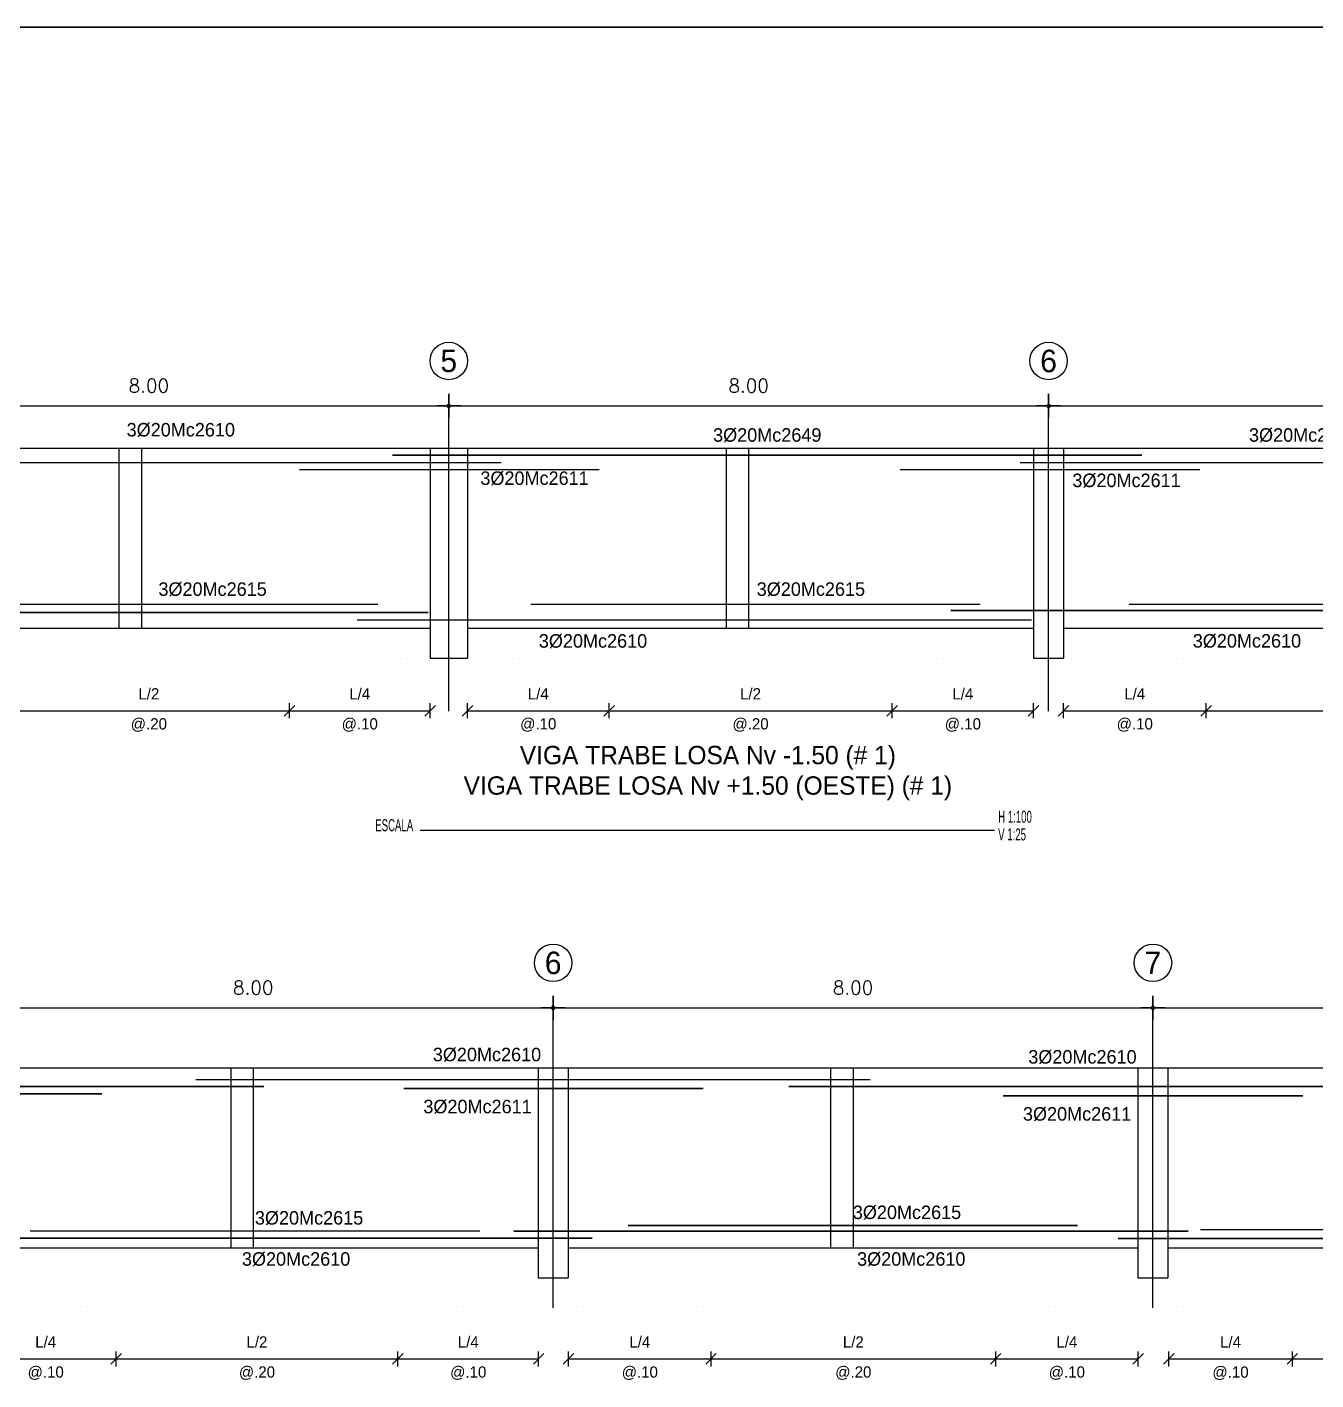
# Model space of a CAD drawing. Extents: x -2 to 140, y 23 to 108.
# Drawn here: x 68.69 to 85.88, y 81.77 to 99.81 of the extents above; entities that cross this region are included whole.
import ezdxf
from ezdxf.enums import TextEntityAlignment as Align

# ---------------------------------------------------------------- set-up
doc = ezdxf.new("R2010")
doc.units = 0
doc.header["$MEASUREMENT"] = 0
doc.layers.get('0').update_dxf_attribs({"linetype": 'CONTINUOUS'})
doc.layers.get('DEFPOINTS').update_dxf_attribs({"color": 8, "linetype": 'CONTINUOUS'})
for name, color, linetype in [('ACEROS', 5, 'CONTINUOUS'), ('EJES', 1, 'CONTINUOUS'), ('ESTRIBOS', 2, 'CONTINUOUS'), ('HIERROS', 5, 'CONTINUOUS'), ('PLANILL1', 7, 'CONTINUOUS'), ('VIGAS', 7, 'CONTINUOUS')]:
    doc.layers.add(name, color=color, linetype=linetype)
doc.styles.add('STANDART', font='TXT.SHX', dxfattribs={"height": 0.18})
doc.dimstyles.new('STYLE100', dxfattribs={"dimscale": 2, "dimtxt": 0.08, "dimasz": 0.08, "dimexe": 0, "dimexo": 0.06, "dimgap": 0.09, "dimtad": 1, "dimzin": 0, "dimtxsty": 'STANDART', "dimblk": 'DOT', "dimcen": 0.09, "dimse1": 1, "dimse2": 1, "dimclrd": 1, "dimclre": 1, "dimclrt": 2, "dimazin": 3, "dimtfac": 1, "dimtix": 1, "dimtmove": 0, "dimatfit": 3, "dimtvp": 1.25, "dimtolj": 1, "dimtzin": 0})

# ---------------------------------------------------------------- blocks, each defined once
blk = doc.blocks.new('DOT')
at = {"color": 0}
for p, q in [((-1, 0), (1, 0)), ((0, 1), (0, -1))]:
    blk.add_line(p, q, dxfattribs=at)
at = {"color": 2, "linetype": 'BYBLOCK', "const_width": 0.1875}
blk.add_lwpolyline([(0.09375, 0, 1), (-0.09375, 0, 1)], format="xyb", close=True, dxfattribs=at)
blk = doc.blocks.new('*D127')
at = {"color": 1, "linetype": 'BYBLOCK'}
blk.add_line((66.477, 94.761), (74.157, 94.761), dxfattribs=at)
at = {"layer": 'DEFPOINTS', "color": 0, "linetype": 'BYBLOCK'}
for p in [(66.317, 94.761), (74.317, 94.761), (74.317, 94.761)]:
    blk.add_point(p, dxfattribs=at)
at = {"color": 1, "linetype": 'BYBLOCK', "xscale": 0.16, "yscale": 0.16, "zscale": 0.16, "rotation": 180}
blk.add_blockref('DOT', (66.317, 94.761), dxfattribs=at)
at = {"color": 1, "linetype": 'BYBLOCK', "xscale": 0.16, "yscale": 0.16, "zscale": 0.16}
blk.add_blockref('DOT', (74.317, 94.761), dxfattribs=at)
at = {"color": 2, "linetype": 'BYBLOCK', "insert": (70.317, 95.031), "char_height": 0.18, "attachment_point": 5, "style": 'STANDART'}
blk.add_mtext('\\A1;8.00', dxfattribs=at)
blk = doc.blocks.new('_DOT')
at = {"color": 0, "linetype": 'BYBLOCK'}
blk.add_line((-0.5, 0), (-1, 0), dxfattribs=at)
at = {"color": 0, "linetype": 'BYBLOCK', "const_width": 0.5}
blk.add_lwpolyline([(-0.25, 0, 1), (0.25, 0, 1)], format="xyb", close=True, dxfattribs=at)
blk = doc.blocks.new('*D128')
at = {"color": 1, "linetype": 'BYBLOCK'}
blk.add_line((74.477, 94.761), (82.157, 94.761), dxfattribs=at)
at = {"layer": 'DEFPOINTS', "color": 0, "linetype": 'BYBLOCK'}
for p in [(74.317, 94.761), (82.317, 94.761), (82.317, 94.761)]:
    blk.add_point(p, dxfattribs=at)
at = {"color": 1, "linetype": 'BYBLOCK', "xscale": 0.16, "yscale": 0.16, "zscale": 0.16, "rotation": 180}
blk.add_blockref('DOT', (74.317, 94.761), dxfattribs=at)
at = {"color": 1, "linetype": 'BYBLOCK', "xscale": 0.16, "yscale": 0.16, "zscale": 0.16}
blk.add_blockref('DOT', (82.317, 94.761), dxfattribs=at)
at = {"color": 2, "linetype": 'BYBLOCK', "insert": (78.317, 95.031), "char_height": 0.18, "attachment_point": 5, "style": 'STANDART'}
blk.add_mtext('\\A1;8.00', dxfattribs=at)
blk = doc.blocks.new('*D129')
at = {"color": 1, "linetype": 'BYBLOCK'}
blk.add_line((82.477, 94.761), (90.157, 94.761), dxfattribs=at)
at = {"layer": 'DEFPOINTS', "color": 0, "linetype": 'BYBLOCK'}
for p in [(82.317, 94.761), (90.317, 94.761), (90.317, 94.761)]:
    blk.add_point(p, dxfattribs=at)
at = {"color": 1, "linetype": 'BYBLOCK', "xscale": 0.16, "yscale": 0.16, "zscale": 0.16, "rotation": 180}
blk.add_blockref('DOT', (82.317, 94.761), dxfattribs=at)
at = {"color": 1, "linetype": 'BYBLOCK', "xscale": 0.16, "yscale": 0.16, "zscale": 0.16}
blk.add_blockref('DOT', (90.317, 94.761), dxfattribs=at)
at = {"color": 2, "linetype": 'BYBLOCK', "insert": (86.317, 95.031), "char_height": 0.18, "attachment_point": 5, "style": 'STANDART'}
blk.add_mtext('\\A1;8.00', dxfattribs=at)
blk = doc.blocks.new('*D136')
at = {"color": 1, "linetype": 'BYBLOCK'}
blk.add_line((67.869, 86.736), (75.549, 86.736), dxfattribs=at)
at = {"layer": 'DEFPOINTS', "color": 0, "linetype": 'BYBLOCK'}
for p in [(67.709, 86.736), (75.709, 86.736), (75.709, 86.736)]:
    blk.add_point(p, dxfattribs=at)
at = {"color": 1, "linetype": 'BYBLOCK', "xscale": 0.16, "yscale": 0.16, "zscale": 0.16, "rotation": 180}
blk.add_blockref('DOT', (67.709, 86.736), dxfattribs=at)
at = {"color": 1, "linetype": 'BYBLOCK', "xscale": 0.16, "yscale": 0.16, "zscale": 0.16}
blk.add_blockref('DOT', (75.709, 86.736), dxfattribs=at)
at = {"color": 2, "linetype": 'BYBLOCK', "insert": (71.709, 87.006), "char_height": 0.18, "attachment_point": 5, "style": 'STANDART'}
blk.add_mtext('\\A1;8.00', dxfattribs=at)
blk = doc.blocks.new('*D137')
at = {"color": 1, "linetype": 'BYBLOCK'}
blk.add_line((75.869, 86.736), (83.549, 86.736), dxfattribs=at)
at = {"layer": 'DEFPOINTS', "color": 0, "linetype": 'BYBLOCK'}
for p in [(75.709, 86.736), (83.709, 86.736), (83.709, 86.736)]:
    blk.add_point(p, dxfattribs=at)
at = {"color": 1, "linetype": 'BYBLOCK', "xscale": 0.16, "yscale": 0.16, "zscale": 0.16, "rotation": 180}
blk.add_blockref('DOT', (75.709, 86.736), dxfattribs=at)
at = {"color": 1, "linetype": 'BYBLOCK', "xscale": 0.16, "yscale": 0.16, "zscale": 0.16}
blk.add_blockref('DOT', (83.709, 86.736), dxfattribs=at)
at = {"color": 2, "linetype": 'BYBLOCK', "insert": (79.709, 87.006), "char_height": 0.18, "attachment_point": 5, "style": 'STANDART'}
blk.add_mtext('\\A1;8.00', dxfattribs=at)
blk = doc.blocks.new('*D138')
at = {"color": 1, "linetype": 'BYBLOCK'}
blk.add_line((83.869, 86.736), (90.499, 86.736), dxfattribs=at)
at = {"layer": 'DEFPOINTS', "color": 0, "linetype": 'BYBLOCK'}
for p in [(83.709, 86.736), (90.659, 86.736), (90.659, 86.736)]:
    blk.add_point(p, dxfattribs=at)
at = {"color": 1, "linetype": 'BYBLOCK', "xscale": 0.16, "yscale": 0.16, "zscale": 0.16, "rotation": 180}
blk.add_blockref('DOT', (83.709, 86.736), dxfattribs=at)
at = {"color": 1, "linetype": 'BYBLOCK', "xscale": 0.16, "yscale": 0.16, "zscale": 0.16}
blk.add_blockref('DOT', (90.659, 86.736), dxfattribs=at)
at = {"color": 2, "linetype": 'BYBLOCK', "insert": (87.184, 87.006), "char_height": 0.18, "attachment_point": 5, "style": 'STANDART'}
blk.add_mtext('\\A1;6.95', dxfattribs=at)

msp = doc.modelspace()

# ---------------------------------------------------------------- linework, layer by layer
at = {"color": 6}
msp.add_line((30.163, 99.813), (139.82, 99.813), dxfattribs=at)
for p, q in [((72.122, 90.627), (72.263, 90.769)), ((72.192, 90.598), (72.192, 90.798)), ((73.997, 90.627), (74.138, 90.769)), ((74.067, 90.598), (74.067, 90.798)), ((74.497, 90.627), (74.638, 90.769)), ((74.567, 90.598), (74.567, 90.798)), ((76.384, 90.627), (76.526, 90.769)), ((76.455, 90.598), (76.455, 90.798)), ((80.159, 90.627), (80.301, 90.769)), ((80.23, 90.598), (80.23, 90.798)), ((82.047, 90.627), (82.188, 90.769)), ((82.117, 90.598), (82.117, 90.798)), ((82.447, 90.627), (82.588, 90.769)), ((82.517, 90.598), (82.517, 90.798)), ((84.347, 90.627), (84.488, 90.769)), ((84.417, 90.598), (84.417, 90.798)), ((68.442, 90.698), (72.192, 90.698)), ((72.192, 90.698), (74.067, 90.698)), ((74.567, 90.698), (76.455, 90.698)), ((76.455, 90.698), (80.23, 90.698)), ((80.23, 90.698), (82.117, 90.698)), ((82.517, 90.698), (84.417, 90.698)), ((84.417, 90.698), (88.217, 90.698)), ((69.81, 81.985), (69.951, 82.126)), ((69.881, 81.956), (69.881, 82.156)), ((73.567, 81.985), (73.708, 82.126)), ((73.638, 81.956), (73.638, 82.156)), ((75.446, 81.985), (75.587, 82.126)), ((75.516, 81.956), (75.516, 82.156)), ((75.845, 81.985), (75.987, 82.126)), ((75.916, 81.956), (75.916, 82.156)), ((77.744, 81.985), (77.885, 82.126)), ((77.815, 81.956), (77.815, 82.156)), ((81.541, 81.985), (81.682, 82.126)), ((81.612, 81.956), (81.612, 82.156)), ((83.44, 81.985), (83.581, 82.126)), ((83.51, 81.956), (83.51, 82.156)), ((83.849, 81.984), (83.991, 82.126)), ((83.92, 81.955), (83.92, 82.155)), ((85.498, 81.984), (85.639, 82.126)), ((85.569, 81.955), (85.569, 82.155)), ((68.002, 82.056), (69.881, 82.056)), ((69.881, 82.056), (73.638, 82.056)), ((73.638, 82.056), (75.516, 82.056)), ((75.916, 82.056), (77.815, 82.056)), ((77.815, 82.056), (81.612, 82.056)), ((81.612, 82.056), (83.51, 82.056)), ((83.92, 82.055), (85.569, 82.055)), ((85.569, 82.055), (88.866, 82.055))]:
    msp.add_line(p, q)
for centre in [(74.317, 95.361), (82.317, 95.361), (75.709, 87.336), (83.709, 87.336)]:
    msp.add_circle(centre, 0.25)
at = {"layer": 'ACEROS', "const_width": 0.02}
for points in [[(66.018, 94.005), (75.018, 94.005)], [(73.565, 94.104), (83.565, 94.104)], [(81.937, 94.005), (90.937, 94.005)], [(76.325, 93.912), (72.325, 93.912)], [(84.337, 93.912), (80.337, 93.912)], [(65.044, 92.008), (74.044, 92.008)], [(73.372, 92.116), (67.372, 92.116)], [(81.408, 92.116), (75.408, 92.116)], [(81.013, 92.033), (90.013, 92.033)], [(89.388, 92.116), (83.388, 92.116)], [(73.091, 91.908), (82.091, 91.908)], [(62.852, 85.687), (71.852, 85.687)], [(70.94, 85.779), (79.94, 85.779)], [(78.852, 85.687), (87.852, 85.687)], [(69.69, 85.589), (65.69, 85.589)], [(77.714, 85.661), (73.714, 85.661)], [(85.711, 85.563), (81.711, 85.563)], [(83.242, 83.66), (90.742, 83.66), (90.742, 84.16)], [(74.732, 83.76), (68.732, 83.76)], [(75.183, 83.759), (84.183, 83.759)], [(82.707, 83.834), (76.707, 83.834)], [(90.341, 83.778), (84.341, 83.778)], [(67.23, 83.665), (76.23, 83.665)]]:
    msp.add_lwpolyline(points, dxfattribs=at)
at = {"layer": 'EJES'}
for p, q in [((74.317, 90.692), (74.317, 94.761)), ((82.317, 90.692), (82.317, 94.761)), ((75.709, 82.736), (75.709, 86.736)), ((83.709, 82.736), (83.709, 86.736))]:
    msp.add_line(p, q, dxfattribs=at)
at = {"layer": 'EJES', "color": 7, "linetype": 'CONTINUOUS'}
msp.add_line((73.935, 89.104), (81.598, 89.104), dxfattribs=at)
at = {"layer": 'ESTRIBOS'}
for p, q in [((68.717, 91.398), (68.717, 91.398)), ((68.917, 91.398), (68.917, 91.398)), ((69.117, 91.398), (69.117, 91.398)), ((69.317, 91.398), (69.317, 91.398)), ((69.517, 91.398), (69.517, 91.398)), ((69.717, 91.398), (69.717, 91.398)), ((69.917, 91.398), (69.917, 91.398)), ((70.117, 91.398), (70.117, 91.398)), ((70.317, 91.398), (70.317, 91.398)), ((70.517, 91.398), (70.517, 91.398)), ((70.717, 91.398), (70.717, 91.398)), ((70.917, 91.398), (70.917, 91.398)), ((71.117, 91.398), (71.117, 91.398)), ((71.317, 91.398), (71.317, 91.398)), ((71.517, 91.398), (71.517, 91.398)), ((71.717, 91.398), (71.717, 91.398)), ((71.917, 91.398), (71.917, 91.398)), ((72.167, 91.398), (72.167, 91.398)), ((72.267, 91.398), (72.267, 91.398)), ((72.367, 91.398), (72.367, 91.398)), ((72.467, 91.398), (72.467, 91.398)), ((72.567, 91.398), (72.567, 91.398)), ((72.667, 91.398), (72.667, 91.398)), ((72.767, 91.398), (72.767, 91.398)), ((72.867, 91.398), (72.867, 91.398)), ((72.967, 91.398), (72.967, 91.398)), ((73.067, 91.398), (73.067, 91.398)), ((73.167, 91.398), (73.167, 91.398)), ((73.267, 91.398), (73.267, 91.398)), ((73.367, 91.398), (73.367, 91.398)), ((73.467, 91.398), (73.467, 91.398)), ((73.567, 91.398), (73.567, 91.398)), ((73.667, 91.398), (73.667, 91.398)), ((73.767, 91.398), (73.767, 91.398)), ((73.867, 91.398), (73.867, 91.398)), ((73.967, 91.398), (73.967, 91.398)), ((74.067, 91.398), (74.067, 91.398)), ((74.567, 91.398), (74.567, 91.398)), ((74.667, 91.398), (74.667, 91.398)), ((74.767, 91.398), (74.767, 91.398)), ((74.867, 91.398), (74.867, 91.398)), ((74.967, 91.398), (74.967, 91.398)), ((75.067, 91.398), (75.067, 91.398)), ((75.167, 91.398), (75.167, 91.398)), ((75.267, 91.398), (75.267, 91.398)), ((75.367, 91.398), (75.367, 91.398)), ((75.467, 91.398), (75.467, 91.398)), ((75.567, 91.398), (75.567, 91.398)), ((75.667, 91.398), (75.667, 91.398)), ((75.767, 91.398), (75.767, 91.398)), ((75.867, 91.398), (75.867, 91.398)), ((75.967, 91.398), (75.967, 91.398)), ((76.067, 91.398), (76.067, 91.398)), ((76.167, 91.398), (76.167, 91.398)), ((76.267, 91.398), (76.267, 91.398)), ((76.367, 91.398), (76.367, 91.398)), ((76.467, 91.398), (76.467, 91.398)), ((76.742, 91.398), (76.742, 91.398)), ((76.942, 91.398), (76.942, 91.398)), ((77.142, 91.398), (77.142, 91.398)), ((77.342, 91.398), (77.342, 91.398)), ((77.542, 91.398), (77.542, 91.398)), ((77.742, 91.398), (77.742, 91.398)), ((77.942, 91.398), (77.942, 91.398)), ((78.142, 91.398), (78.142, 91.398)), ((78.342, 91.398), (78.342, 91.398)), ((78.542, 91.398), (78.542, 91.398)), ((78.742, 91.398), (78.742, 91.398)), ((78.942, 91.398), (78.942, 91.398)), ((79.142, 91.398), (79.142, 91.398)), ((79.342, 91.398), (79.342, 91.398)), ((79.542, 91.398), (79.542, 91.398)), ((79.742, 91.398), (79.742, 91.398)), ((79.942, 91.398), (79.942, 91.398)), ((80.217, 91.398), (80.217, 91.398)), ((80.317, 91.398), (80.317, 91.398)), ((80.417, 91.398), (80.417, 91.398)), ((80.517, 91.398), (80.517, 91.398)), ((80.617, 91.398), (80.617, 91.398)), ((80.717, 91.398), (80.717, 91.398)), ((80.817, 91.398), (80.817, 91.398)), ((80.917, 91.398), (80.917, 91.398)), ((81.017, 91.398), (81.017, 91.398)), ((81.117, 91.398), (81.117, 91.398)), ((81.217, 91.398), (81.217, 91.398)), ((81.317, 91.398), (81.317, 91.398)), ((81.417, 91.398), (81.417, 91.398)), ((81.517, 91.398), (81.517, 91.398)), ((81.617, 91.398), (81.617, 91.398)), ((81.717, 91.398), (81.717, 91.398)), ((81.817, 91.398), (81.817, 91.398)), ((81.917, 91.398), (81.917, 91.398)), ((82.017, 91.398), (82.017, 91.398)), ((82.117, 91.398), (82.117, 91.398)), ((82.517, 91.398), (82.517, 91.398)), ((82.617, 91.398), (82.617, 91.398)), ((82.717, 91.398), (82.717, 91.398)), ((82.817, 91.398), (82.817, 91.398)), ((82.917, 91.398), (82.917, 91.398)), ((83.017, 91.398), (83.017, 91.398)), ((83.117, 91.398), (83.117, 91.398)), ((83.217, 91.398), (83.217, 91.398)), ((83.317, 91.398), (83.317, 91.398)), ((83.417, 91.398), (83.417, 91.398)), ((83.517, 91.398), (83.517, 91.398)), ((83.617, 91.398), (83.617, 91.398)), ((83.717, 91.398), (83.717, 91.398)), ((83.817, 91.398), (83.817, 91.398)), ((83.917, 91.398), (83.917, 91.398)), ((84.017, 91.398), (84.017, 91.398)), ((84.117, 91.398), (84.117, 91.398)), ((84.217, 91.398), (84.217, 91.398)), ((84.317, 91.398), (84.317, 91.398)), ((84.417, 91.398), (84.417, 91.398)), ((84.617, 91.398), (84.617, 91.398)), ((84.817, 91.398), (84.817, 91.398)), ((85.017, 91.398), (85.017, 91.398)), ((85.217, 91.398), (85.217, 91.398)), ((85.417, 91.398), (85.417, 91.398)), ((85.617, 91.398), (85.617, 91.398)), ((85.817, 91.398), (85.817, 91.398)), ((68.702, 82.756), (68.702, 82.756)), ((68.802, 82.756), (68.802, 82.756)), ((68.902, 82.756), (68.902, 82.756)), ((69.002, 82.756), (69.002, 82.756)), ((69.102, 82.756), (69.102, 82.756)), ((69.202, 82.756), (69.202, 82.756)), ((69.302, 82.756), (69.302, 82.756)), ((69.402, 82.756), (69.402, 82.756)), ((69.502, 82.756), (69.502, 82.756)), ((69.602, 82.756), (69.602, 82.756)), ((69.702, 82.756), (69.702, 82.756)), ((69.802, 82.756), (69.802, 82.756)), ((69.902, 82.756), (69.902, 82.756)), ((70.159, 82.756), (70.159, 82.756)), ((70.359, 82.756), (70.359, 82.756)), ((70.559, 82.756), (70.559, 82.756)), ((70.759, 82.756), (70.759, 82.756)), ((70.959, 82.756), (70.959, 82.756)), ((71.159, 82.756), (71.159, 82.756)), ((71.359, 82.756), (71.359, 82.756)), ((71.559, 82.756), (71.559, 82.756)), ((71.759, 82.756), (71.759, 82.756)), ((71.959, 82.756), (71.959, 82.756)), ((72.159, 82.756), (72.159, 82.756)), ((72.359, 82.756), (72.359, 82.756)), ((72.559, 82.756), (72.559, 82.756)), ((72.759, 82.756), (72.759, 82.756)), ((72.959, 82.756), (72.959, 82.756)), ((73.159, 82.756), (73.159, 82.756)), ((73.359, 82.756), (73.359, 82.756)), ((73.616, 82.756), (73.616, 82.756)), ((73.716, 82.756), (73.716, 82.756)), ((73.816, 82.756), (73.816, 82.756)), ((73.916, 82.756), (73.916, 82.756)), ((74.016, 82.756), (74.016, 82.756)), ((74.116, 82.756), (74.116, 82.756)), ((74.216, 82.756), (74.216, 82.756)), ((74.316, 82.756), (74.316, 82.756)), ((74.416, 82.756), (74.416, 82.756)), ((74.516, 82.756), (74.516, 82.756)), ((74.616, 82.756), (74.616, 82.756)), ((74.716, 82.756), (74.716, 82.756)), ((74.816, 82.756), (74.816, 82.756)), ((74.916, 82.756), (74.916, 82.756)), ((75.016, 82.756), (75.016, 82.756)), ((75.116, 82.756), (75.116, 82.756)), ((75.216, 82.756), (75.216, 82.756)), ((75.316, 82.756), (75.316, 82.756)), ((75.416, 82.756), (75.416, 82.756)), ((75.516, 82.756), (75.516, 82.756)), ((75.916, 82.756), (75.916, 82.756)), ((76.016, 82.756), (76.016, 82.756)), ((76.116, 82.756), (76.116, 82.756)), ((76.216, 82.756), (76.216, 82.756)), ((76.316, 82.756), (76.316, 82.756)), ((76.416, 82.756), (76.416, 82.756)), ((76.516, 82.756), (76.516, 82.756)), ((76.616, 82.756), (76.616, 82.756)), ((76.716, 82.756), (76.716, 82.756)), ((76.816, 82.756), (76.816, 82.756)), ((76.916, 82.756), (76.916, 82.756)), ((77.016, 82.756), (77.016, 82.756)), ((77.116, 82.756), (77.116, 82.756)), ((77.216, 82.756), (77.216, 82.756)), ((77.316, 82.756), (77.316, 82.756)), ((77.416, 82.756), (77.416, 82.756)), ((77.516, 82.756), (77.516, 82.756)), ((77.616, 82.756), (77.616, 82.756)), ((77.716, 82.756), (77.716, 82.756)), ((77.816, 82.756), (77.816, 82.756)), ((78.113, 82.756), (78.113, 82.756)), ((78.313, 82.756), (78.313, 82.756)), ((78.513, 82.756), (78.513, 82.756)), ((78.713, 82.756), (78.713, 82.756)), ((78.913, 82.756), (78.913, 82.756)), ((79.113, 82.756), (79.113, 82.756)), ((79.313, 82.756), (79.313, 82.756)), ((79.513, 82.756), (79.513, 82.756)), ((79.713, 82.756), (79.713, 82.756)), ((79.913, 82.756), (79.913, 82.756)), ((80.113, 82.756), (80.113, 82.756)), ((80.313, 82.756), (80.313, 82.756)), ((80.513, 82.756), (80.513, 82.756)), ((80.713, 82.756), (80.713, 82.756)), ((80.913, 82.756), (80.913, 82.756)), ((81.113, 82.756), (81.113, 82.756)), ((81.313, 82.756), (81.313, 82.756)), ((81.61, 82.756), (81.61, 82.756)), ((81.71, 82.756), (81.71, 82.756)), ((81.81, 82.756), (81.81, 82.756)), ((81.91, 82.756), (81.91, 82.756)), ((82.01, 82.756), (82.01, 82.756)), ((82.11, 82.756), (82.11, 82.756)), ((82.21, 82.756), (82.21, 82.756)), ((82.31, 82.756), (82.31, 82.756)), ((82.41, 82.756), (82.41, 82.756)), ((82.51, 82.756), (82.51, 82.756)), ((82.61, 82.756), (82.61, 82.756)), ((82.71, 82.756), (82.71, 82.756)), ((82.81, 82.756), (82.81, 82.756)), ((82.91, 82.756), (82.91, 82.756)), ((83.01, 82.756), (83.01, 82.756)), ((83.11, 82.756), (83.11, 82.756)), ((83.21, 82.756), (83.21, 82.756)), ((83.31, 82.756), (83.31, 82.756)), ((83.41, 82.756), (83.41, 82.756)), ((83.51, 82.756), (83.51, 82.756)), ((83.92, 82.755), (83.92, 82.755)), ((84.02, 82.755), (84.02, 82.755)), ((84.12, 82.755), (84.12, 82.755)), ((84.22, 82.755), (84.22, 82.755)), ((84.32, 82.755), (84.32, 82.755)), ((84.42, 82.755), (84.42, 82.755)), ((84.52, 82.755), (84.52, 82.755)), ((84.62, 82.755), (84.62, 82.755)), ((84.72, 82.755), (84.72, 82.755)), ((84.82, 82.755), (84.82, 82.755)), ((84.92, 82.755), (84.92, 82.755)), ((85.02, 82.755), (85.02, 82.755)), ((85.12, 82.755), (85.12, 82.755)), ((85.22, 82.755), (85.22, 82.755)), ((85.32, 82.755), (85.32, 82.755)), ((85.42, 82.755), (85.42, 82.755)), ((85.52, 82.755), (85.52, 82.755)), ((85.62, 82.755), (85.62, 82.755))]:
    msp.add_line(p, q, dxfattribs=at)
at = {"layer": 'PLANILL1', "color": 6}
msp.add_line((139.82, 99.813), (30.222, 99.813), dxfattribs=at)
at = {"layer": 'VIGAS'}
for p, q in [((66.567, 94.198), (69.917, 94.198)), ((69.917, 94.198), (70.217, 94.198)), ((69.917, 94.198), (69.917, 91.798)), ((70.217, 94.198), (70.217, 91.798)), ((70.217, 94.198), (74.067, 94.198)), ((74.067, 94.198), (74.567, 94.198)), ((74.067, 94.198), (74.067, 91.398)), ((74.567, 94.198), (74.567, 91.398)), ((74.567, 94.198), (78.017, 94.198)), ((78.017, 94.198), (78.317, 94.198)), ((78.017, 94.198), (78.017, 91.798)), ((78.317, 94.198), (78.317, 91.798)), ((78.317, 94.198), (82.117, 94.198)), ((82.117, 94.198), (82.517, 94.198)), ((82.117, 94.198), (82.117, 91.398)), ((82.517, 94.198), (82.517, 91.398)), ((82.517, 94.198), (86.317, 94.198)), ((66.567, 91.798), (70.067, 91.798)), ((70.067, 91.798), (74.067, 91.798)), ((74.567, 91.798), (78.167, 91.798)), ((78.167, 91.798), (82.117, 91.798)), ((82.517, 91.798), (86.467, 91.798)), ((74.067, 91.398), (74.567, 91.398)), ((82.117, 91.398), (82.517, 91.398)), ((68.009, 85.936), (71.409, 85.936)), ((71.409, 85.936), (71.409, 83.536)), ((71.409, 85.936), (71.709, 85.936)), ((71.709, 85.936), (75.509, 85.936)), ((71.709, 85.936), (71.709, 83.536)), ((75.509, 85.936), (75.509, 83.136)), ((75.509, 85.936), (75.909, 85.936)), ((75.909, 85.936), (75.909, 83.136)), ((75.909, 85.936), (79.409, 85.936)), ((79.409, 85.936), (79.409, 83.536)), ((79.409, 85.936), (79.709, 85.936)), ((79.709, 85.936), (83.509, 85.936)), ((79.709, 85.936), (79.709, 83.536)), ((83.509, 85.936), (83.509, 83.136)), ((83.509, 85.936), (83.909, 85.936)), ((83.909, 85.936), (83.909, 83.136)), ((83.909, 85.936), (86.809, 85.936)), ((68.009, 83.536), (71.409, 83.536)), ((71.409, 83.536), (71.709, 83.536)), ((71.709, 83.536), (75.509, 83.536)), ((75.909, 83.536), (79.409, 83.536)), ((79.409, 83.536), (79.709, 83.536)), ((79.709, 83.536), (83.509, 83.536)), ((83.909, 83.536), (86.809, 83.536)), ((75.509, 83.136), (75.909, 83.136)), ((83.509, 83.136), (83.909, 83.136))]:
    msp.add_line(p, q, dxfattribs=at)

# ---------------------------------------------------------------- texts
for s, height, p in [('5', 0.3, (74.317, 95.361)), ('6', 0.3, (82.317, 95.361)), ('VIGA TRABE LOSA Nv -1.50 (# 1)', 0.24456, (77.773, 90.076)), ('VIGA TRABE LOSA Nv +1.50 (OESTE) (# 1)', 0.24456, (77.773, 89.67)), ('6', 0.3, (75.709, 87.336)), ('7', 0.3, (83.709, 87.336))]:
    msp.add_text(s, height=height).set_placement(p, align=Align.MIDDLE)
for s, height, p in [('3%%c20Mc2610', 0.18, (70.743, 94.354)), ('3%%c20Mc2649', 0.18, (78.565, 94.284)), ('3%%c20Mc2610', 0.18, (85.713, 94.284)), ('3%%c20Mc2611', 0.18, (75.461, 93.708)), ('3%%c20Mc2611', 0.18, (83.357, 93.679)), ('3%%c20Mc2615', 0.18, (71.167, 92.229)), ('3%%c20Mc2615', 0.18, (79.147, 92.229)), ('3%%c20Mc2610', 0.18, (76.241, 91.538)), ('3%%c20Mc2610', 0.18, (84.963, 91.539)), ('L/2', 0.15, (70.317, 90.848)), ('L/4', 0.15, (73.13, 90.848)), ('L/4', 0.15, (75.511, 90.848)), ('L/2', 0.15, (78.342, 90.848)), ('L/4', 0.15, (81.174, 90.848)), ('L/4', 0.15, (83.467, 90.848)), ('@.20', 0.15, (70.317, 90.448)), ('@.10', 0.15, (73.13, 90.448)), ('@.10', 0.15, (75.511, 90.448)), ('@.20', 0.15, (78.342, 90.448)), ('@.10', 0.15, (81.174, 90.448)), ('@.10', 0.15, (83.467, 90.448)), ('3%%c20Mc2610', 0.18, (74.827, 86.024)), ('3%%c20Mc2610', 0.18, (82.769, 85.993)), ('3%%c20Mc2611', 0.18, (74.701, 85.33)), ('3%%c20Mc2611', 0.18, (82.698, 85.232)), ('3%%c20Mc2615', 0.18, (80.429, 83.92)), ('3%%c20Mc2615', 0.18, (72.454, 83.846)), ('3%%c20Mc2610', 0.18, (72.281, 83.298)), ('3%%c20Mc2610', 0.18, (80.486, 83.298)), ('L/4', 0.15, (68.941, 82.206)), ('L/2', 0.15, (71.759, 82.206)), ('L/4', 0.15, (74.577, 82.206)), ('L/4', 0.15, (76.865, 82.206)), ('L/2', 0.15, (79.713, 82.206)), ('L/4', 0.15, (82.561, 82.206)), ('L/4', 0.15, (84.744, 82.205)), ('@.10', 0.15, (68.941, 81.806)), ('@.20', 0.15, (71.759, 81.806)), ('@.10', 0.15, (74.577, 81.806)), ('@.10', 0.15, (76.865, 81.806)), ('@.20', 0.15, (79.713, 81.806)), ('@.10', 0.15, (82.561, 81.806)), ('@.10', 0.15, (84.744, 81.805))]:
    msp.add_text(s, height=height).set_placement(p, align=Align.CENTER)
at = {"layer": 'HIERROS', "color": 2, "width": 0.6}
for s, p in [('H 1:100', (81.645, 89.204)), ('ESCALA', (73.336, 89.091)), ('V 1:25', (81.645, 88.968))]:
    msp.add_text(s, height=0.16, dxfattribs=at).set_placement(p)

# ---------------------------------------------------------------- dimensions: what is measured, and where the dimension line sits
for base, p1, p2, picture, middle in [((74.317, 94.761), (66.317, 94.761), (74.317, 94.761), '*D127', (70.317, 95.031)), ((82.317, 94.761), (74.317, 94.761), (82.317, 94.761), '*D128', (78.317, 95.031)), ((90.317, 94.761), (82.317, 94.761), (90.317, 94.761), '*D129', (86.317, 95.031)), ((75.709, 86.736), (67.709, 86.736), (75.709, 86.736), '*D136', (71.709, 87.006)), ((83.709, 86.736), (75.709, 86.736), (83.709, 86.736), '*D137', (79.709, 87.006)), ((90.659, 86.736), (83.709, 86.736), (90.659, 86.736), '*D138', (87.184, 87.006))]:
    dim = msp.add_linear_dim(base=base, p1=p1, p2=p2, dimstyle='STYLE100')
    dim.commit()
    dim.dimension.update_dxf_attribs({"geometry": picture, "text_midpoint": middle})

doc.saveas('drawing.dxf')
